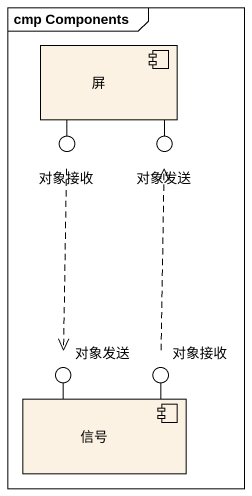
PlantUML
@startuml
mainframe cmp Components
component 屏
() 对象接收
() 对象发送
() "对象发送" as 对象发送_2
() "对象接收" as 对象接收_2
component 信号
屏 -- 对象接收
屏 -- 对象发送
信号 -up- 对象发送_2
信号 -up- 对象接收_2
对象接收 ..> 对象发送_2
对象接收_2 .up.> 对象发送
@enduml
